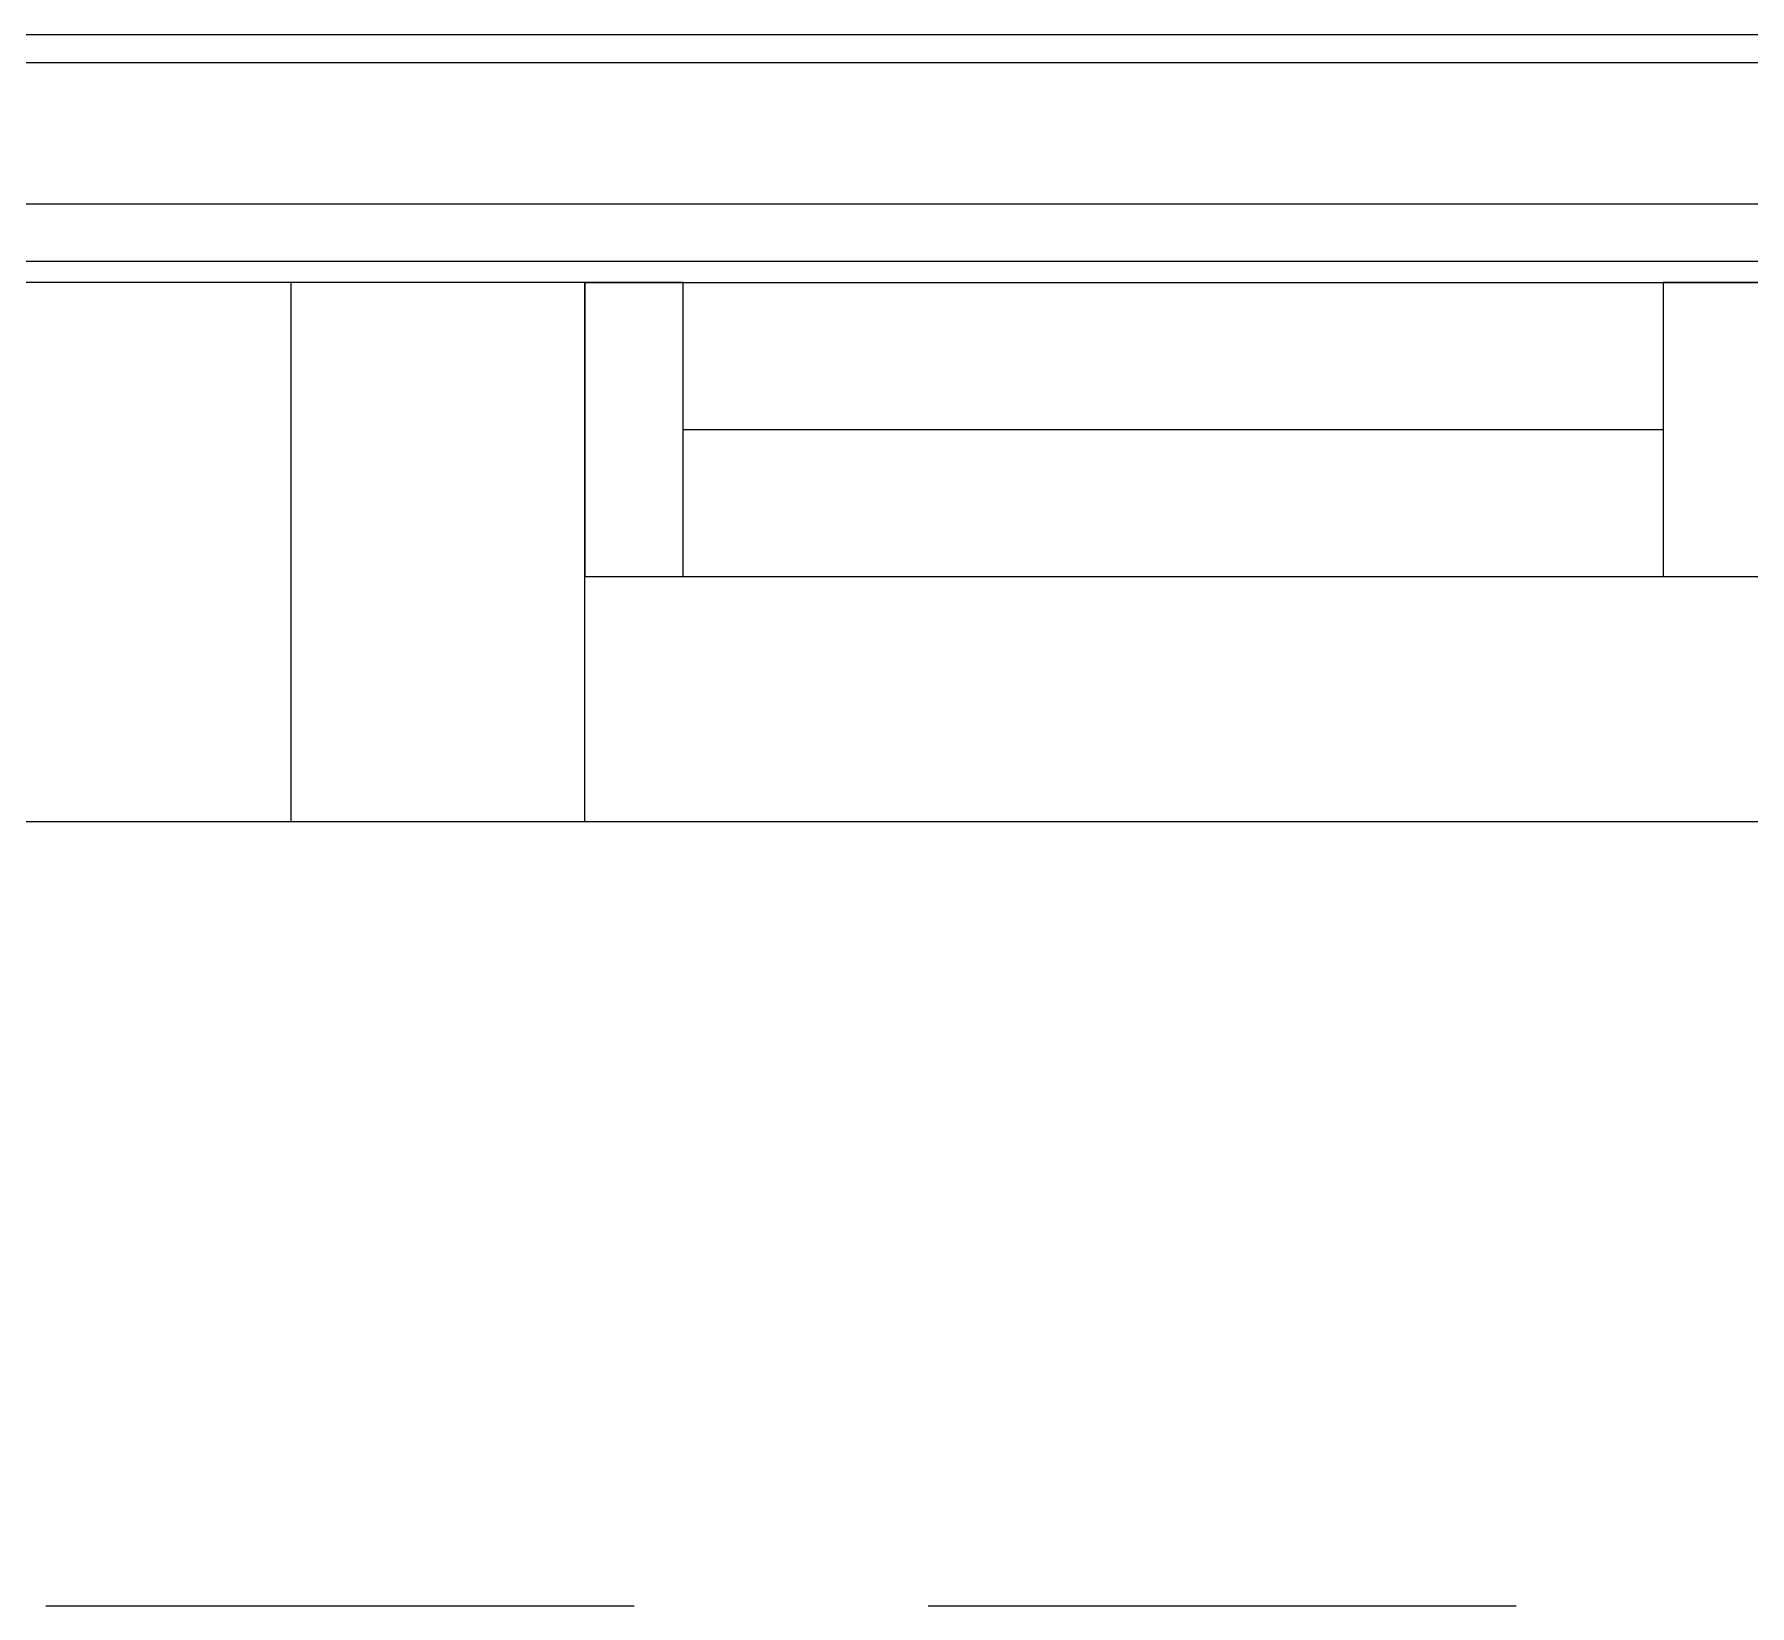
# Model space of a CAD drawing. Header units: inches. Extents: x -86408137 to 595769, y 1041006 to 3160331.
# Drawn here: x 397792 to 398667, y 1064969 to 1065771 of the extents above; entities that cross this region are included whole.
import ezdxf

# ---------------------------------------------------------------- set-up
doc = ezdxf.new("R2010")
doc.units = ezdxf.units.IN
doc.header["$MEASUREMENT"] = 0
doc.linetypes.add('HIDDEN', pattern=[0.375, 0.25, -0.125])
for name, color, linetype in [('Edges', 7, 'Continuous'), ('LW', 2, 'Continuous'), ('WALL', 1, 'Continuous'), ('WIN', 9, 'Continuous')]:
    doc.layers.add(name, color=color, linetype=linetype)

# ---------------------------------------------------------------- blocks, each defined once
blk = doc.blocks.new('AW30')
at = {"layer": 'WALL'}
blk.add_lwpolyline([(-2473393.39, -914141.48), (-2473243.39, -914141.48), (-2473243.39, -913866.48), (-2473393.39, -913866.48)], close=True, dxfattribs=at)
at = {"layer": 'WIN', "color": 1}
for p, q in [((-2473243.39, -913866.48), (-2472643.39, -913866.48)), ((-2473193.39, -913941.48), (-2472693.39, -913941.48)), ((-2473218.39, -914016.48), (-2472643.39, -914016.48))]:
    blk.add_line(p, q, dxfattribs=at)
at = {"layer": 'WIN', "color": 2}
blk.add_line((-2473243.39, -914141.48), (-2472643.39, -914141.48), dxfattribs=at)
at = {"layer": 'WIN', "color": 1}
for points in [[(-2473243.39, -914016.48), (-2473193.39, -914016.48), (-2473193.39, -913866.48), (-2473243.39, -913866.48)], [(-2472693.39, -914016.48), (-2472643.39, -914016.48), (-2472643.39, -913866.48), (-2472693.39, -913866.48)]]:
    blk.add_lwpolyline(points, close=True, dxfattribs=at)
blk = doc.blocks.new('air con')
at = {"layer": 'Edges'}
for p, q in [((71.402, 41.898), (152.402, 41.898)), ((71.402, 41.095), (152.402, 41.095)), ((71.402, 39.122), (152.402, 39.122)), ((152.402, 38.724), (71.402, 38.724))]:
    blk.add_line(p, q, dxfattribs=at)
blk = doc.blocks.new('1.5HP AIR CONDITION')
at = {"xscale": 36.51607049631966, "yscale": 36.51607049631966, "zscale": 36.51607049631966}
blk.add_blockref('air con', (-4086.23, -544.01), dxfattribs=at)

msp = doc.modelspace()

# ---------------------------------------------------------------- linework, layer by layer
at = {"layer": 'LW', "linetype": 'HIDDEN', "ltscale": 1200}
msp.add_line((396447.67, 1064969.07), (399247.67, 1064969.07), dxfattribs=at)
at = {"layer": 'WALL'}
msp.add_line((398072.67, 1065644.07), (397622.67, 1065644.07), dxfattribs=at)
at = {"layer": 'WIN'}
msp.add_line((396447.67, 1065369.07), (399247.67, 1065369.07), dxfattribs=at)

# ---------------------------------------------------------------- block references
at = {"rotation": 180}
msp.add_blockref('1.5HP AIR CONDITION', (398051.79, 1066640.68), dxfattribs=at)
at = {"layer": 'WIN'}
msp.add_blockref('AW30', (2871316.05, 1979510.55), dxfattribs=at)

doc.saveas('drawing.dxf')
